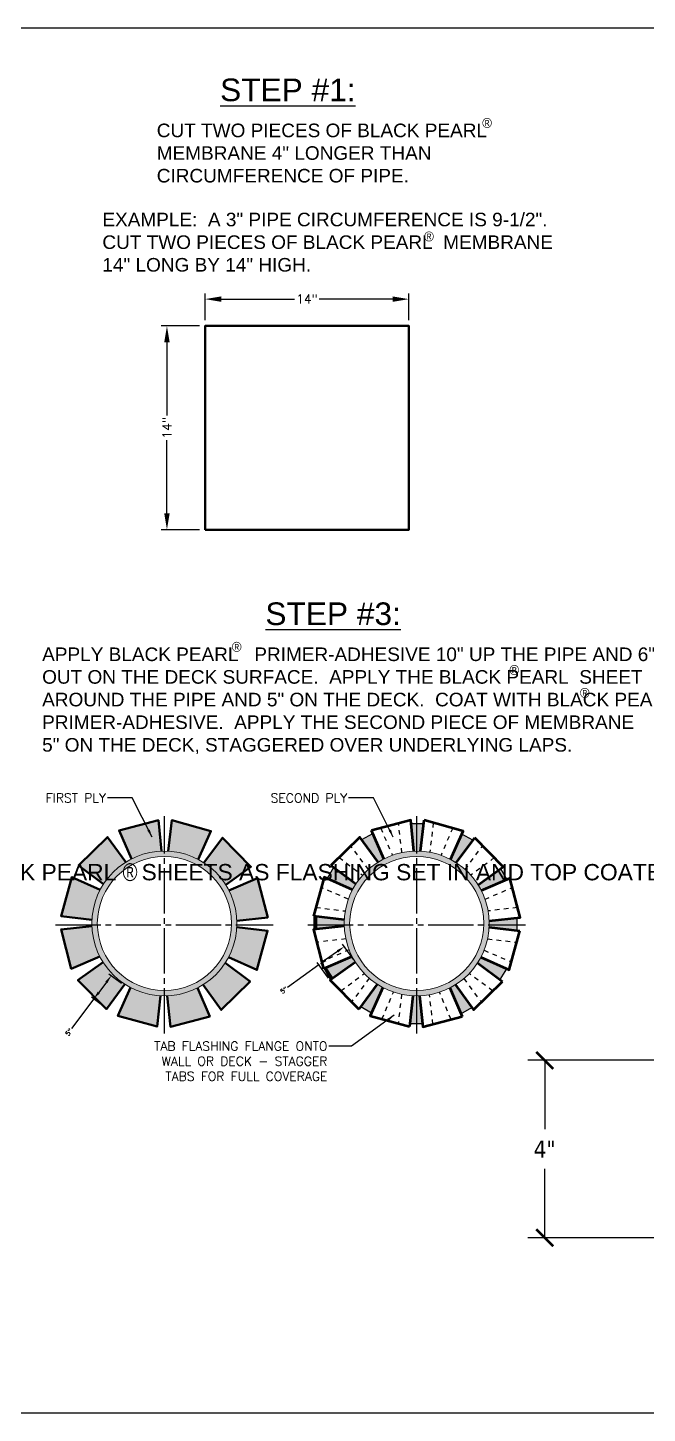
# Model space of a CAD drawing. Header units: inches. Extents: x -9.9 to 87.1, y -1.5 to 29.5.
# Drawn here: x 6.46 to 20.13, y -1.11 to 29.49 of the extents above; entities that cross this region are included whole.
import ezdxf
from ezdxf import colors
from ezdxf.entities.mleader import LeaderData, LeaderLine
from ezdxf.math import Vec2, Vec3

# ---------------------------------------------------------------- set-up
doc = ezdxf.new("R2010")
doc.units = ezdxf.units.IN
doc.header["$MEASUREMENT"] = 0
doc.linetypes.add('CEN-S', pattern=[1.305, 1, -0.09, 0.125, -0.09])
doc.linetypes.add('HIDDEN', pattern=[0.375, 0.25, -0.125])
doc.layers.get('Defpoints').update_dxf_attribs({"color": 103})
for name, color, linetype in [('A-ANNO-TEXT', 7, 'Continuous'), ('A-ANNO-TITLE', 7, 'Continuous'), ('A-CENTERLINE', 7, 'CEN-S'), ('A-FNDN-BP-BASE-HIDDEN', 142, 'HIDDEN'), ('A-FNDN-BP-BASE-HIDDEN-PATT', 6, 'Continuous')]:
    doc.layers.add(name, color=color, linetype=linetype)
for name, color, linetype, lineweight in [('A-DETAIL', 7, 'Continuous', 9), ('A-FNDN-BP-BASE', 140, 'Continuous', 50), ('A-FNDN-BP-CAP', 6, 'Continuous', 60), ('Dimensions', 20, 'Continuous', 0), ('RAM Black Pearl Sheet', 165, 'Continuous', 0), ('Text', 20, 'Continuous', 0), ('Vector Picture Geometry', 6, 'Continuous', 0)]:
    doc.layers.add(name, color=color, linetype=linetype, lineweight=lineweight)
doc.styles.add('Annotative', font='tahoma.ttf')
doc.styles.add('ROMANS', font='ROMANS')
doc.styles.add('SIMPLEX', font='SIMPLEX')
doc.styles.get("Standard").update_dxf_attribs({"font": 'ARIALN.TTF'})
doc.styles.add('TitleBlock', font='sanss___.ttf', dxfattribs={"height": 0.125})
doc.dimstyles.new('Annotative', dxfattribs={"dimscale": 0, "dimtxt": 0.09375, "dimasz": 0.09375, "dimexe": 0.09375, "dimexo": 0.09375, "dimgap": 0.0625, "dimtad": 0, "dimtih": 1, "dimtoh": 1, "dimlfac": -1, "dimzin": 3, "dimdsep": 46, "dimlunit": 4, "dimtxsty": 'Annotative', "dimblk": 'ARCHTICK', "dimcen": 0.09, "dimclrd": 256, "dimclre": 256, "dimclrt": 256, "dimadec": 0, "dimazin": 2, "dimtfac": 1, "dimtix": 1, "dimtofl": 0, "dimtmove": 1, "dimatfit": 1, "dimldrblk": 'CLOSEDBLANK', "dimfxl": 1, "dimtfill": 1, "dimtolj": 1, "dimtzin": 0, "dimarcsym": 0})
doc.dimstyles.new('ROOF LEADERS', dxfattribs={"dimtxt": 0.1, "dimasz": 0.18, "dimexe": 0.0625, "dimexo": 0.0625, "dimgap": 0.03125, "dimtad": 0, "dimdec": 4, "dimzin": 0, "dimdsep": 46, "dimlunit": 3, "dimtxsty": 'SIMPLEX', "dimcen": 0, "dimclrd": 256, "dimclre": 256, "dimclrt": 256, "dimadec": 0, "dimazin": 0, "dimtfac": 0.638298, "dimtdec": 4, "dimtix": 1, "dimtofl": 0, "dimtmove": 0, "dimatfit": 3, "dimldrblk": 'ARW1', "dimfxl": 0.0625, "dimfrac": 2, "dimtolj": 1, "dimtzin": 0, "dimarcsym": 0})

# ---------------------------------------------------------------- blocks, each defined once
blk = doc.blocks.new('_Dot')
at = {"color": 0, "linetype": 'ByBlock', "lineweight": -2}
blk.add_line((-0.5, 0), (-1, 0), dxfattribs=at)
at = {"color": 0, "linetype": 'ByBlock', "const_width": 0.5}
blk.add_lwpolyline([(-0.25, 0, 1), (0.25, 0, 1)], format="xyb", close=True, dxfattribs=at)
blk = doc.blocks.new('*D9')
at = {"layer": 'Defpoints', "color": 0, "transparency": 16777216}
for p in [(8.583, 8.346), (7.922, 8.041), (8.199, 7.834)]:
    blk.add_point(p, dxfattribs=at)
at = {"layer": 'Text', "lineweight": -2, "transparency": 16777216}
for p, q in [((8.533, 8.383), (8.256, 8.591)), ((8.198, 8.409), (8.03, 8.185)), ((7.922, 8.041), (7.431, 7.387)), ((8.149, 7.871), (7.872, 8.079))]:
    blk.add_line(p, q, dxfattribs=at)
at = {"layer": 'Text', "transparency": 16777216}
for points in [[(8.174, 8.427), (8.222, 8.391), (8.306, 8.553)], [(8.006, 8.203), (8.054, 8.167), (7.922, 8.041)]]:
    blk.add_solid(points, dxfattribs=at)
at = {"layer": 'Text', "transparency": 16777216, "insert": (7.372, 7.309), "char_height": 0.1, "attachment_point": 5, "rotation": 53.1301, "style": 'SIMPLEX'}
blk.add_mtext('\\A1;5"', dxfattribs=at)
blk = doc.blocks.new('ARW1')
blk.add_lwpolyline([(0, 0, 0, 0.32, 0), (-0.96, 0, 0.32, 0.32, 0)], format="xyseb")
blk = doc.blocks.new('*D10')
at = {"layer": 'Defpoints', "color": 0, "transparency": 16777216}
for p in [(12.89, 8.796), (13.693, 8.856), (13.138, 8.454)]:
    blk.add_point(p, dxfattribs=at)
at = {"layer": 'Text', "lineweight": -2, "transparency": 16777216}
for p, q in [((13.656, 8.906), (13.408, 9.249)), ((13.299, 9.093), (13.036, 8.902)), ((12.89, 8.796), (12.195, 8.293)), ((13.101, 8.504), (12.853, 8.847))]:
    blk.add_line(p, q, dxfattribs=at)
at = {"layer": 'Text', "transparency": 16777216}
for points in [[(13.282, 9.117), (13.317, 9.068), (13.445, 9.198)], [(13.018, 8.926), (13.053, 8.877), (12.89, 8.796)]]:
    blk.add_solid(points, dxfattribs=at)
at = {"layer": 'Text', "transparency": 16777216, "insert": (12.116, 8.235), "char_height": 0.1, "attachment_point": 5, "rotation": 35.9146, "style": 'SIMPLEX'}
blk.add_mtext('\\A1;5"', dxfattribs=at)
blk = doc.blocks.new('*D11')
at = {"layer": 'Defpoints', "color": 0, "transparency": 16777216}
for p in [(10.375, 22.905), (9.535, 18.405), (10.375, 18.405)]:
    blk.add_point(p, dxfattribs=at)
at = {"layer": 'Dimensions', "lineweight": -2, "transparency": 16777216}
for p, q in [((10.25, 22.905), (9.41, 22.905)), ((9.535, 22.545), (9.535, 20.927)), ((9.535, 18.765), (9.535, 20.383)), ((10.25, 18.405), (9.41, 18.405))]:
    blk.add_line(p, q, dxfattribs=at)
at = {"layer": 'Dimensions', "transparency": 16777216}
for points in [[(9.475, 22.545), (9.595, 22.545), (9.535, 22.905)], [(9.475, 18.765), (9.595, 18.765), (9.535, 18.405)]]:
    blk.add_solid(points, dxfattribs=at)
at = {"layer": 'Dimensions', "transparency": 16777216, "insert": (9.535, 20.655), "char_height": 0.2, "attachment_point": 5, "rotation": 90, "style": 'SIMPLEX'}
blk.add_mtext('\\A1;14"', dxfattribs=at)
blk = doc.blocks.new('*D12')
at = {"layer": 'Defpoints', "color": 0, "transparency": 16777216}
for p in [(14.875, 23.498), (10.375, 22.905), (14.875, 22.905)]:
    blk.add_point(p, dxfattribs=at)
at = {"layer": 'Dimensions', "lineweight": -2, "transparency": 16777216}
for p, q in [((10.375, 23.03), (10.375, 23.623)), ((14.875, 23.03), (14.875, 23.623)), ((10.735, 23.498), (12.353, 23.498)), ((14.515, 23.498), (12.897, 23.498))]:
    blk.add_line(p, q, dxfattribs=at)
at = {"layer": 'Dimensions', "transparency": 16777216}
for points in [[(10.735, 23.558), (10.735, 23.438), (10.375, 23.498)], [(14.515, 23.558), (14.515, 23.438), (14.875, 23.498)]]:
    blk.add_solid(points, dxfattribs=at)
at = {"layer": 'Dimensions', "transparency": 16777216, "insert": (12.625, 23.498), "char_height": 0.2, "attachment_point": 5, "style": 'SIMPLEX'}
blk.add_mtext('\\A1;14"', dxfattribs=at)
blk = doc.blocks.new('_ArchTick')
at = {"color": 0, "linetype": 'ByBlock', "const_width": 0.15}
blk.add_lwpolyline([(-0.5, -0.5), (0.5, 0.5)], dxfattribs=at)
blk = doc.blocks.new('*D19')
at = {"lineweight": -2, "transparency": 16777216}
for p, q in [((20.658, 6.686), (17.496, 6.686)), ((17.871, 6.686), (17.871, 5.164)), ((17.871, 2.768), (17.871, 4.289)), ((20.658, 2.768), (17.496, 2.768))]:
    blk.add_line(p, q, dxfattribs=at)
at = {"layer": 'Defpoints', "color": 0, "transparency": 16777216}
for p in [(21.033, 6.686), (17.871, 2.768), (21.033, 2.768)]:
    blk.add_point(p, dxfattribs=at)
at = {"lineweight": -2, "transparency": 16777216, "xscale": 0.375, "yscale": 0.375, "zscale": 0.375}
for p, rotation in [((17.871, 6.686), 90), ((17.871, 2.768), 270)]:
    blk.add_blockref('_ArchTick', p, dxfattribs=dict(at, rotation=rotation))
at = {"transparency": 16777216, "insert": (17.871, 4.727), "char_height": 0.375, "attachment_point": 5, "style": 'Annotative', "bg_fill": 3, "box_fill_scale": 1.25, "bg_fill_color": 9, "bg_fill_true_color": 13158600, "bg_fill_transparency": 0}
blk.add_mtext('\\A1;4"', dxfattribs=at)
blk = doc.blocks.new('_ClosedBlank')
at = {"color": 0, "linetype": 'ByBlock', "lineweight": -2}
for p, q in [((-1, 0.17), (0, 0)), ((-1, 0.17), (-1, -0.17)), ((0, 0), (-1, -0.17))]:
    blk.add_line(p, q, dxfattribs=at)

msp = doc.modelspace()

# ---------------------------------------------------------------- hatches: boundary and pattern name
at = {"layer": 'RAM Black Pearl Sheet', "lineweight": 50}
h = msp.add_hatch(color=256, dxfattribs=at)
h.dxf.hatch_style = 1
h.paths.add_polyline_path([(9.34695, 11.98896), (8.47997, 11.76275), (8.75143, 11.13343, -0.10884388), (9.41757, 11.30724)])
h.paths.add_polyline_path([(8.22437, 11.6174), (7.58665, 10.98801), (8.1364, 10.57873, -0.10884388), (8.62639, 11.06233)])
h.paths.add_polyline_path([(8.06366, 10.45464), (7.43796, 10.73434), (7.20038, 9.87041), (7.88112, 9.79084, -0.10884388)])
h.paths.add_polyline_path([(7.88017, 9.647), (7.19845, 9.57637), (7.42467, 8.7094), (8.05398, 8.98086, -0.10884388)])
h.paths.add_polyline_path([(8.12508, 8.85582), (7.57001, 8.45379), (8.1994, 7.81608), (8.60868, 8.36583, -0.10884388)])
h.paths.add_polyline_path([(9.39658, 8.11054, -0.10884388), (8.73278, 8.29309), (8.45308, 7.66739), (9.31701, 7.42981)])
h.paths.add_polyline_path([(10.20656, 8.28341, -0.10884388), (9.54042, 8.1096), (9.61104, 7.42788), (10.47801, 7.65409)])
h.paths.add_polyline_path([(11.37133, 8.42883), (10.82159, 8.83811, -0.10884388), (10.3316, 8.35451), (10.73362, 7.79944)])
h.paths.add_polyline_path([(11.7576, 9.54643), (11.07687, 9.62601, -0.10884388), (10.89432, 8.9622), (11.52002, 8.68251)])
h.paths.add_polyline_path([(11.53332, 10.70744), (10.904, 10.43599, -0.10884388), (11.07781, 9.76984), (11.75953, 9.84047)])
h.paths.add_polyline_path([(10.75858, 11.60076), (10.3493, 11.05101, -0.10884388), (10.8329, 10.56102), (11.38798, 10.96305)])
h.paths.add_polyline_path([(10.50491, 11.74945), (9.64098, 11.98703), (9.56141, 11.3063, -0.10884388), (10.22521, 11.12375)])
at = {"layer": 'RAM Black Pearl Sheet'}
h = msp.add_hatch(color=256, dxfattribs=at)
h.dxf.hatch_style = 1
h.paths.add_polyline_path([(14.07543, 11.69909), (13.83411, 11.55976), (14.19439, 11.06233, -0.02248639), (14.31943, 11.13343)])
h.paths.add_polyline_path([(15.20093, 11.91817), (15.04699, 11.91817), (15.04699, 11.30842, -0.01288372), (15.12941, 11.3063)])
h.paths.add_polyline_path([(15.04699, 11.91817), (14.92228, 11.91817), (14.98557, 11.30724, -0.00959989), (15.04699, 11.30842)])
h.paths.add_polyline_path([(16.28518, 11.54515), (16.04386, 11.68447), (15.79321, 11.12375, -0.02248639), (15.9173, 11.05101)])
h.paths.add_polyline_path([(17.03766, 10.67998), (16.89833, 10.9213), (16.4009, 10.56102, -0.02248639), (16.472, 10.43599)])
h.paths.add_polyline_path([(17.25674, 9.83313), (16.64581, 9.76984, -0.00959989), (16.64699, 9.70842, -0.00500038), (16.64667, 9.67642), (17.25674, 9.67642)])
h.paths.add_polyline_path([(17.25674, 9.67642), (16.64667, 9.67642, -0.00788284), (16.64487, 9.62601), (17.25674, 9.55448)])
h.paths.add_polyline_path([(16.46232, 8.9622, -0.02248639), (16.38959, 8.83811), (16.88603, 8.46851), (17.03788, 8.70492)])
h.paths.add_polyline_path([(15.8996, 8.35451, -0.02248639), (15.77456, 8.28341), (16.02029, 7.71373), (16.2634, 7.85221)])
h.paths.add_polyline_path([(15.04699, 8.10842, -0.01288372), (14.96458, 8.11054), (14.8929, 7.49732), (15.04699, 7.49732)])
h.paths.add_polyline_path([(15.10842, 8.1096, -0.00959989), (15.04699, 8.10842), (15.04699, 7.49732), (15.17185, 7.49732)])
h.paths.add_polyline_path([(14.30078, 8.29309, -0.02248639), (14.17668, 8.36583), (13.81166, 7.87553), (14.05207, 7.73672)])
h.paths.add_polyline_path([(13.69308, 8.85582, -0.02248639), (13.62198, 8.98086), (13.0402, 8.7299), (13.1929, 8.49355)])
h.paths.add_polyline_path([(13.44912, 9.79084), (12.83725, 9.86236), (12.83725, 9.67642), (13.44731, 9.67642, -0.00500038), (13.44699, 9.70842, -0.01288372)])
h.paths.add_polyline_path([(13.44731, 9.67642), (12.83725, 9.67642), (12.83725, 9.58371), (13.44817, 9.647, -0.0045993)])
h.paths.add_polyline_path([(13.21026, 10.94661), (13.07094, 10.70529), (13.63166, 10.45464, -0.02248639), (13.7044, 10.57873)])
h = msp.add_hatch(color=256, dxfattribs=at)
h.dxf.hatch_style = 1
h.paths.add_polyline_path([(9.47899, 11.18842), (9.47899, 11.30842, 0.41421356), (7.87899, 9.70842, 0.00500038), (7.87931, 9.67642), (7.99934, 9.67642, -0.00540588), (7.99899, 9.70842, -0.41421356)])
h.paths.add_polyline_path([(9.47899, 11.30842), (9.47899, 11.18842, -0.41421356), (10.95899, 9.70842, -0.00540588), (10.95865, 9.67642), (11.07867, 9.67642, 0.00500038), (11.07899, 9.70842, 0.41421356)])
h.paths.add_polyline_path([(7.99934, 9.67642), (7.87931, 9.67642, 0.40836737), (9.47899, 8.10842), (9.47899, 8.22842, -0.40789433)])
h.paths.add_polyline_path([(11.07867, 9.67642), (10.95865, 9.67642, -0.40789433), (9.47899, 8.22842), (9.47899, 8.10842, 0.40836737)])
h = msp.add_hatch(color=256, dxfattribs=at)
h.dxf.hatch_style = 1
h.paths.add_polyline_path([(15.04699, 11.18842), (15.04699, 11.30842, 0.41421356), (13.44699, 9.70842, 0.00500038), (13.44731, 9.67642), (13.56734, 9.67642, -0.00540588), (13.56699, 9.70842, -0.41421356)])
h.paths.add_polyline_path([(15.04699, 11.30842), (15.04699, 11.18842, -0.41421356), (16.52699, 9.70842, -0.00540588), (16.52665, 9.67642), (16.64667, 9.67642, 0.00500038), (16.64699, 9.70842, 0.41421356)])
h.paths.add_polyline_path([(13.56734, 9.67642), (13.44731, 9.67642, 0.40836737), (15.04699, 8.10842), (15.04699, 8.22842, -0.40789433)])
h.paths.add_polyline_path([(16.64667, 9.67642), (16.52665, 9.67642, -0.40789433), (15.04699, 8.22842), (15.04699, 8.10842, 0.40836737)])
at = {"layer": 'RAM Black Pearl Sheet', "lineweight": 50}
h = msp.add_hatch(color=256, dxfattribs=at)
h.dxf.hatch_style = 1
h.paths.add_polyline_path([(12.83725, 9.86236), (12.76838, 9.87041, 0.01774452), (12.76263, 9.70842, 0.0035022), (12.76286, 9.67642), (12.83725, 9.67642)])
h.paths.add_polyline_path([(12.83725, 9.67642), (12.76286, 9.67642, 0.0109575), (12.76645, 9.57637), (12.83725, 9.58371)])
h = msp.add_hatch(color=256, dxfattribs=at)
h.dxf.hatch_style = 1
h.paths.add_polyline_path([(13.0402, 8.7299), (12.99267, 8.7094, 0.03221305), (13.13801, 8.45379), (13.1929, 8.49355)])

# ---------------------------------------------------------------- linework, layer by layer
at = {"layer": 'A-CENTERLINE'}
for p, q in [((9.47899, 7.27642), (9.47899, 12.07642)), ((15.04699, 7.27642), (15.04699, 12.07642)), ((7.07899, 9.67642), (11.87899, 9.67642)), ((12.64699, 9.67642), (17.44699, 9.67642))]:
    msp.add_line(p, q, dxfattribs=at)
at = {"layer": 'A-DETAIL'}
for centre, radius in [((9.47899, 9.70842), 1.6), ((9.47899, 9.70842), 1.48), ((15.04699, 9.70842), 1.6), ((15.04699, 9.70842), 1.48)]:
    msp.add_circle(centre, radius, dxfattribs=at)
at = {"layer": 'A-FNDN-BP-BASE'}
msp.add_lwpolyline([(10.37531, 18.40513), (14.87531, 18.40513), (14.87531, 22.90513), (10.37531, 22.90513)], close=True, dxfattribs=at)
at = {"layer": 'A-FNDN-BP-BASE-HIDDEN', "ltscale": 0.25}
msp.add_line((13.55667, 9.12623), (12.95149, 8.8672), dxfattribs=at)
for points in [[(14.25286, 11.81621), (14.50993, 11.21559)], [(14.72067, 11.27479), (14.64362, 11.91817)], [(15.41315, 11.93088), (15.33547, 11.2822)], [(15.83997, 11.81351), (15.58405, 11.21559)], [(13.9812, 10.90177), (13.59279, 11.42043)], [(16.11278, 10.90177), (16.50264, 11.42237)], [(13.33304, 11.16407), (13.85364, 10.77421)], [(16.75901, 11.16262), (16.24034, 10.77421)], [(13.53982, 10.24548), (12.94191, 10.5014)], [(16.55416, 10.24548), (17.15478, 10.50255)], [(12.82117, 10.06235), (13.471, 9.98453)], [(17.26974, 10.06198), (16.62299, 9.98453)], [(13.48324, 9.36978), (12.84044, 9.2928)], [(16.61074, 9.36978), (17.25674, 9.29242)], [(16.53338, 9.11626), (17.13633, 8.85818)], [(13.3713, 8.21742), (13.88996, 8.60583)], [(16.72407, 8.21638), (16.20543, 8.60478)], [(13.99932, 8.49913), (13.60843, 7.97716)], [(16.08379, 8.48979), (16.47363, 7.96921)], [(14.27852, 7.59659), (14.53378, 8.19296)], [(14.71316, 8.1407), (14.63612, 7.49732)], [(15.40537, 7.48693), (15.32797, 8.13329)], [(15.80531, 7.59129), (15.54934, 8.18933)]]:
    msp.add_lwpolyline(points, dxfattribs=at)
at = {"layer": 'A-FNDN-BP-BASE-HIDDEN-PATT'}
for p, q in [((13.83411, 11.55976), (14.07543, 11.69909)), ((14.92228, 11.91817), (15.20093, 11.91817)), ((16.28518, 11.54515), (16.04386, 11.68447)), ((13.21026, 10.94661), (13.07094, 10.70529)), ((16.89833, 10.9213), (17.03766, 10.67998)), ((12.83725, 9.86236), (12.83725, 9.58371)), ((17.25674, 9.83313), (17.25674, 9.55448)), ((13.0402, 8.7299), (13.1929, 8.49355)), ((16.88603, 8.46851), (17.03788, 8.70492)), ((13.81166, 7.87553), (14.05207, 7.73672)), ((16.02029, 7.71373), (16.2634, 7.85221)), ((14.8929, 7.49732), (15.17185, 7.49732))]:
    msp.add_line(p, q, dxfattribs=at)
at = {"layer": 'A-FNDN-BP-CAP'}
for p, q in [((15.12941, 11.3063), (15.20898, 11.98703)), ((14.31943, 11.13343), (14.04797, 11.76275)), ((15.9173, 11.05101), (16.32658, 11.60076)), ((13.7044, 10.57873), (13.15465, 10.98801)), ((16.472, 10.43599), (17.10132, 10.70744)), ((13.44912, 9.79084), (12.76838, 9.87041)), ((16.64487, 9.62601), (17.3256, 9.54643)), ((13.62198, 8.98086), (12.99267, 8.7094)), ((16.38959, 8.83811), (16.93933, 8.42883)), ((14.17668, 8.36583), (13.7674, 7.81608)), ((15.77456, 8.28341), (16.04601, 7.65409)), ((14.96458, 8.11054), (14.88501, 7.42981))]:
    msp.add_line(p, q, dxfattribs=at)
for points in [[(14.98557, 11.30724), (14.91495, 11.98896), (14.04797, 11.76275)], [(15.79321, 11.12375), (16.07291, 11.74945), (15.20898, 11.98703)], [(14.19439, 11.06233), (13.79237, 11.6174), (13.15465, 10.98801)], [(16.4009, 10.56102), (16.95598, 10.96305), (16.32658, 11.60076)], [(13.63166, 10.45464), (13.00596, 10.73434), (12.76838, 9.87041)], [(16.64581, 9.76984), (17.32753, 9.84047), (17.10132, 10.70744)], [(13.44817, 9.647), (12.76645, 9.57637), (12.99267, 8.7094)], [(16.46232, 8.9622), (17.08802, 8.68251), (17.3256, 9.54643)], [(13.69308, 8.85582), (13.13801, 8.45379), (13.7674, 7.81608)], [(14.30078, 8.29309), (14.02108, 7.66739), (14.88501, 7.42981)], [(15.8996, 8.35451), (16.30162, 7.79944), (16.93933, 8.42883)], [(15.10842, 8.1096), (15.17904, 7.42788), (16.04601, 7.65409)]]:
    msp.add_lwpolyline(points, dxfattribs=at)
at = {"layer": 'Defpoints'}
msp.add_lwpolyline([(5.73694, 6.64704), (5.73694, 29.49282), (69.51366, 29.49282), (69.51366, -1.10982)], dxfattribs=at)
at = {"layer": 'Vector Picture Geometry', "lineweight": 50}
for points in [[(8.75143, 11.13343), (8.47997, 11.76275), (9.34695, 11.98896), (9.41757, 11.30724)], [(9.56141, 11.3063), (9.64098, 11.98703), (10.50491, 11.74945), (10.22521, 11.12375)], [(8.62639, 11.06233), (8.22437, 11.6174), (7.58665, 10.98801), (8.1364, 10.57873)], [(10.3493, 11.05101), (10.75858, 11.60076), (11.38798, 10.96305), (10.8329, 10.56102)], [(8.06366, 10.45464), (7.43796, 10.73434), (7.20038, 9.87041), (7.88112, 9.79084)], [(10.904, 10.43599), (11.53332, 10.70744), (11.75953, 9.84047), (11.07781, 9.76984)], [(7.88017, 9.647), (7.19845, 9.57637), (7.42467, 8.7094), (8.05398, 8.98086)], [(11.07687, 9.62601), (11.7576, 9.54643), (11.52002, 8.68251), (10.89432, 8.9622)], [(8.12508, 8.85582), (7.57001, 8.45379), (8.1994, 7.81608), (8.60868, 8.36583)], [(10.3316, 8.35451), (10.73362, 7.79944), (11.37133, 8.42883), (10.82159, 8.83811)], [(8.73278, 8.29309), (8.45308, 7.66739), (9.31701, 7.42981), (9.39658, 8.11054)], [(9.54042, 8.1096), (9.61104, 7.42788), (10.47801, 7.65409), (10.20656, 8.28341)]]:
    msp.add_lwpolyline(points, dxfattribs=at)

# ---------------------------------------------------------------- texts
at = {"layer": 'A-ANNO-TEXT'}
for s, insert, char_height, width, attachment_point, style in [('\\pxql;CUT TWO PIECES OF BLACK PEARL\\PMEMBRANE 4" LONGER THAN CIRCUMFERENCE OF PIPE.', (13.33466, 27.37483), 0.3, 8.0489885, 2, 'TitleBlock'), ('{\\fForte|b0|i0|c0|p66;\\H1.0833x;®}', (16.70597, 27.4976), 0.2, 5.9530333, 3, 'ROMANS'), ('\\pxql;EXAMPLE:  A 3" PIPE CIRCUMFERENCE IS 9-1/2".  CUT TWO PIECES OF BLACK PEARL  MEMBRANE 14" LONG BY 14" HIGH.', (13.29552, 25.40654), 0.3, 10.3701385, 2, 'TitleBlock'), ('{\\fForte|b0|i0|c0|p66;\\H1.0833x;®}', (15.42472, 24.99008), 0.2, 5.9530333, 3, 'ROMANS'), ('{\\fForte|b0|i0|c0|p66;\\H1.0833x;®}', (11.1812, 15.92641), 0.2, 5.9530333, 3, 'ROMANS'), ('\\pxql;APPLY BLACK PEARL   PRIMER-ADHESIVE 10" UP THE PIPE AND 6"  OUT ON THE DECK SURFACE.  APPLY THE BLACK PEARL  SHEET AROUND THE PIPE AND 5" ON THE DECK.  COAT WITH BLACK PEARL   PRIMER-ADHESIVE.  APPLY THE SECOND PIECE OF MEMBRANE\\P5" ON THE DECK, STAGGERED OVER UNDERLYING LAPS.', (6.7812, 15.8043), 0.3, 14.3664908, 1, 'TitleBlock'), ('{\\fForte|b0|i0|c0|p66;\\H1.0833x;®}', (17.306, 15.41536), 0.2, 5.9530333, 3, 'ROMANS'), ('{\\fForte|b0|i0|c0|p66;\\H1.0833x;®}', (18.86203, 14.90914), 0.2, 5.9530333, 3, 'ROMANS')]:
    msp.add_mtext(s, dxfattribs=dict(at, insert=insert, char_height=char_height, width=width, attachment_point=attachment_point, style=style))
at = {"layer": 'A-ANNO-TITLE', "char_height": 0.5, "width": 7.4852682, "attachment_point": 2, "style": 'TitleBlock'}
for s, insert in [('{\\LSTEP #1:  }', (12.20297, 28.36994)), ('{\\LSTEP #3:  }', (13.20204, 16.79941))]:
    msp.add_mtext(s, dxfattribs=dict(at, insert=insert))
at = {"layer": 'Text', "char_height": 0.2, "attachment_point": 3, "style": 'SIMPLEX'}
for s, insert in [('\\A1;FIRST PLY', (8.18984, 12.58029)), ('\\A1;SECOND PLY', (13.51261, 12.58029))]:
    msp.add_mtext(s, dxfattribs=dict(at, insert=insert))
at = {"layer": 'Text', "insert": (13.07647, 7.09996), "char_height": 0.2, "width": 4.5264795, "attachment_point": 3, "style": 'SIMPLEX'}
msp.add_mtext('\\A1;TAB FLASHING FLANGE ONTO WALL OR DECK - STAGGER TABS FOR FULL COVERAGE', dxfattribs=at)

# ---------------------------------------------------------------- dimensions: what is measured, and where the dimension line sits
at = {"layer": 'Dimensions'}
dim = msp.add_linear_dim(base=(14.87531, 23.49801), p1=(10.37531, 22.90513), p2=(14.87531, 22.90513), text='14"', dimstyle='ROOF LEADERS', override={"dimscale": 0, "dimtxt": 0.025, "dimasz": 0.045, "dimexe": 0.015625, "dimexo": 0.015625, "dimgap": 0.007812, "dimcen": 0}, dxfattribs=at)
dim.commit()
dim.dimension.update_dxf_attribs({"geometry": '*D12', "text_midpoint": (12.62531, 23.49801)})
dim = msp.add_linear_dim(base=(9.53523, 18.40513), p1=(10.37531, 22.90513), p2=(10.37531, 18.40513), angle=90, text='14"', dimstyle='ROOF LEADERS', override={"dimscale": 0, "dimtxt": 0.025, "dimasz": 0.045, "dimexe": 0.015625, "dimexo": 0.015625, "dimgap": 0.007812, "dimcen": 0}, dxfattribs=at)
dim.commit()
dim.dimension.update_dxf_attribs({"geometry": '*D11', "text_midpoint": (9.53523, 20.65513)})
at = {"layer": 'Text'}
for base, p1, p2, angle, picture, middle in [((12.89003, 8.79618), (13.69308, 8.85582), (13.13801, 8.45379), 215.914606, '*D10', (12.11575, 8.23539)), ((7.92187, 8.04147), (8.58255, 8.34596), (8.19855, 7.83396), 233.130102, '*D9', (7.37237, 7.3088))]:
    dim = msp.add_linear_dim(base=base, p1=p1, p2=p2, angle=angle, text='5"', dimstyle='ROOF LEADERS', dxfattribs=at)
    dim.commit()
    dim.dimension.update_dxf_attribs({"geometry": picture, "text_midpoint": middle, "dimtype": 161})

# ---------------------------------------------------------------- leaders
at = {"layer": 'Text', "annotation_type": 0, "has_hookline": 1, "hookline_direction": 1}
for points, text_width in [([(9.20608, 11.61667), (8.77092, 12.48029), (8.22109, 12.48029)], 1.4749), ([(14.52885, 11.61667), (14.09369, 12.48029), (13.54386, 12.48029)], 1.88857)]:
    msp.add_leader(points, dimstyle='ROOF LEADERS', override={"dimgap": 0.03125, "dimtad": 0}, dxfattribs=dict(at, text_width=text_width))
at = {"layer": 'Text', "annotation_type": 0, "has_hookline": 1, "hookline_direction": 1, "text_width": 4.3795}
msp.add_leader([(14.55031, 7.68274), (13.60457, 6.99996), (13.10772, 6.99996)], dimstyle='ROOF LEADERS', dxfattribs=at)
at = {"layer": 'Text'}
ml = msp.add_multileader_mtext('Standard', dxfattribs=at)
ml.set_content('\\A1;{\\fArial|b0|i0|c0|p34;(2) PLIES BLACK PEARL \\A0;\\fArial Narrow|b0|i0|c0|p34;\\H1.08333x;®\\fMS Shell Dlg 2|b0|i0|c0|p0;\\H0.61538x; \\A1;\\fArial|b0|i0|c0|p34;\\H1.50002x;SHEETS AS FLASHING SET IN AND TOP COATED WITH BLACK PEARL \\A0;\\fArial Narrow|b0|i0|c0|p34;\\H1.08333x;®\\A1;\\fArial|b0|i0|c0|p34;\\H0.92308x; PRIMER ADHESIVE}', color=256)
ml.set_leader_properties(color=256, lineweight=0)
ml.set_arrow_properties(name='DOT')
ml.build(insert=Vec2(0, 0))
ml.multileader.update_dxf_attribs({"text_left_attachment_type": 2, "text_right_attachment_type": 2, "dogleg_length": 0.36, "arrow_head_size": 0.25, "scale": 4})
ctx = ml.context
ctx.base_point, ctx.scale, ctx.char_height, ctx.arrow_head_size, ctx.landing_gap_size, ctx.plane_origin = Vec3(20.81231, 10.20859), 4, 0.36, 0.25, 0.18, Vec3(14.70899, 9.62605)
ctx.left_attachment, ctx.right_attachment, ctx.text_align_type = 2, 2, 2
notes = []
notes.append((ctx, [(1, (1, 1, 0), (32.31877, 10.20859), (-1, 0), 1.06803, [(0, [(34.67488, 7.829)], 0, [])])]))
ctx.mtext.insert, ctx.mtext.width, ctx.mtext.alignment, ctx.mtext.flow_direction = Vec3(31.07074, 11.03677), 10.2517875, 3, 5
for ctx, leaders in notes:
    for number, flags, end, landing, length, lines in leaders:
        leader = LeaderData()
        leader.index, (leader.has_last_leader_line, leader.has_dogleg_vector, leader.attachment_direction) = number, flags
        leader.last_leader_point, leader.dogleg_vector, leader.dogleg_length = Vec3(end), Vec3(landing), length
        for number, points, colour, breaks in lines:
            line = LeaderLine()
            line.index, line.vertices, line.color, line.breaks = number, Vec3.list(points), colors.encode_raw_color(colour), breaks
            leader.lines.append(line)
        ctx.leaders.append(leader)

# ---------------------------------------------------------------- next in the draw order: dimensions: what is measured, and where the dimension line sits
at = {"color": 1}
dim = msp.add_linear_dim(base=(17.87133, 2.76818), p1=(21.03275, 6.68581), p2=(21.03275, 2.76818), angle=90, dimstyle='Annotative', override={"dimscale": 0}, dxfattribs=at)
dim.commit()
dim.dimension.update_dxf_attribs({"geometry": '*D19', "text_midpoint": (17.87133, 4.727)})

# ---------------------------------------------------------------- next in the draw order: linework, layer by layer
at = {"layer": 'Defpoints'}
msp.add_lwpolyline([(69.51366, -1.10982), (5.73694, -1.10982), (5.73694, 6.64704)], dxfattribs=at)

doc.saveas('drawing.dxf')
